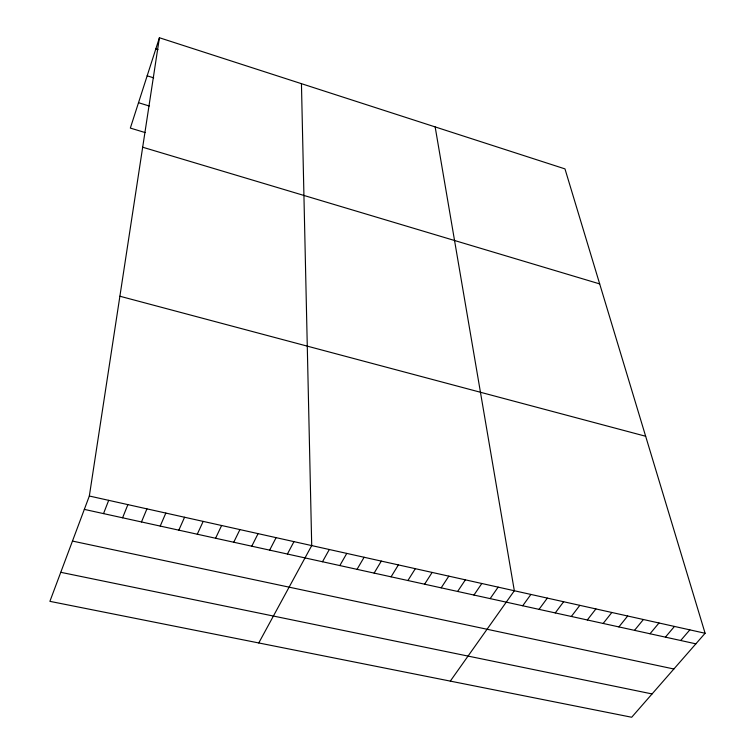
<?xml version="1.0" encoding="UTF-8"?>
<svg xmlns="http://www.w3.org/2000/svg" width="755" height="755" viewBox="0 0 755 755"><rect width="100%" height="100%" fill="white"/><g stroke="black" fill="none" stroke-linecap="round" stroke-linejoin="round"><path stroke-width="1.13" d="M89.335 496.026L159.418 37.75L564.976 168.894L705.104 633.266L631.69 717.25L49.896 601.348L89.335 496.026L705.104 633.266M159.418 37.75L130.341 128.086L145.186 132.578M103.529 513.608L108.692 500.338M122.584 517.798L127.888 504.623M141.478 521.95L146.932 508.87M160.22 526.075L165.826 513.079M178.822 530.161L184.569 517.25M197.272 534.219L203.171 521.403M215.581 538.249L221.611 525.508M233.748 542.241L239.92 529.585M251.774 546.205L258.078 533.634M269.658 550.131L276.094 537.654M287.4 554.038L293.969 541.637M258.767 642.958L311.711 545.591L301.443 83.673M322.489 561.748L329.312 549.508M339.835 565.561L346.781 553.406M357.039 569.346L364.108 557.265M374.121 573.102L381.313 561.097M391.071 576.829L398.385 564.91M407.898 580.529L415.325 568.685M424.603 584.2L432.134 572.432M441.175 587.843L448.819 576.15M457.624 591.458L465.382 579.84M473.951 595.044L481.822 583.502M490.165 598.611L498.14 587.135M450.301 681.114L514.334 590.75L435.154 126.915M522.715 605.765L530.897 594.44M539.042 609.36L547.328 598.102M555.255 612.918L563.645 601.735M571.337 616.457L579.831 605.35M587.315 619.968L595.903 608.926M603.16 623.451L611.852 612.484M618.892 626.914L627.679 616.005M634.511 630.349L643.392 619.515M650.017 633.756L658.992 622.988M665.41 637.135L674.47 626.433M680.689 640.495L689.844 629.859M60.768 572.309L652.065 693.939M72.471 541.071L673.866 668.996M84.334 509.389L695.865 643.836M119.894 296.234L645.657 436.258M142.676 147.225L599.687 283.908M138.514 102.708L149.254 106.011M147.168 75.811L153.699 77.859M155.813 48.952L158.022 49.66"/></g></svg>
